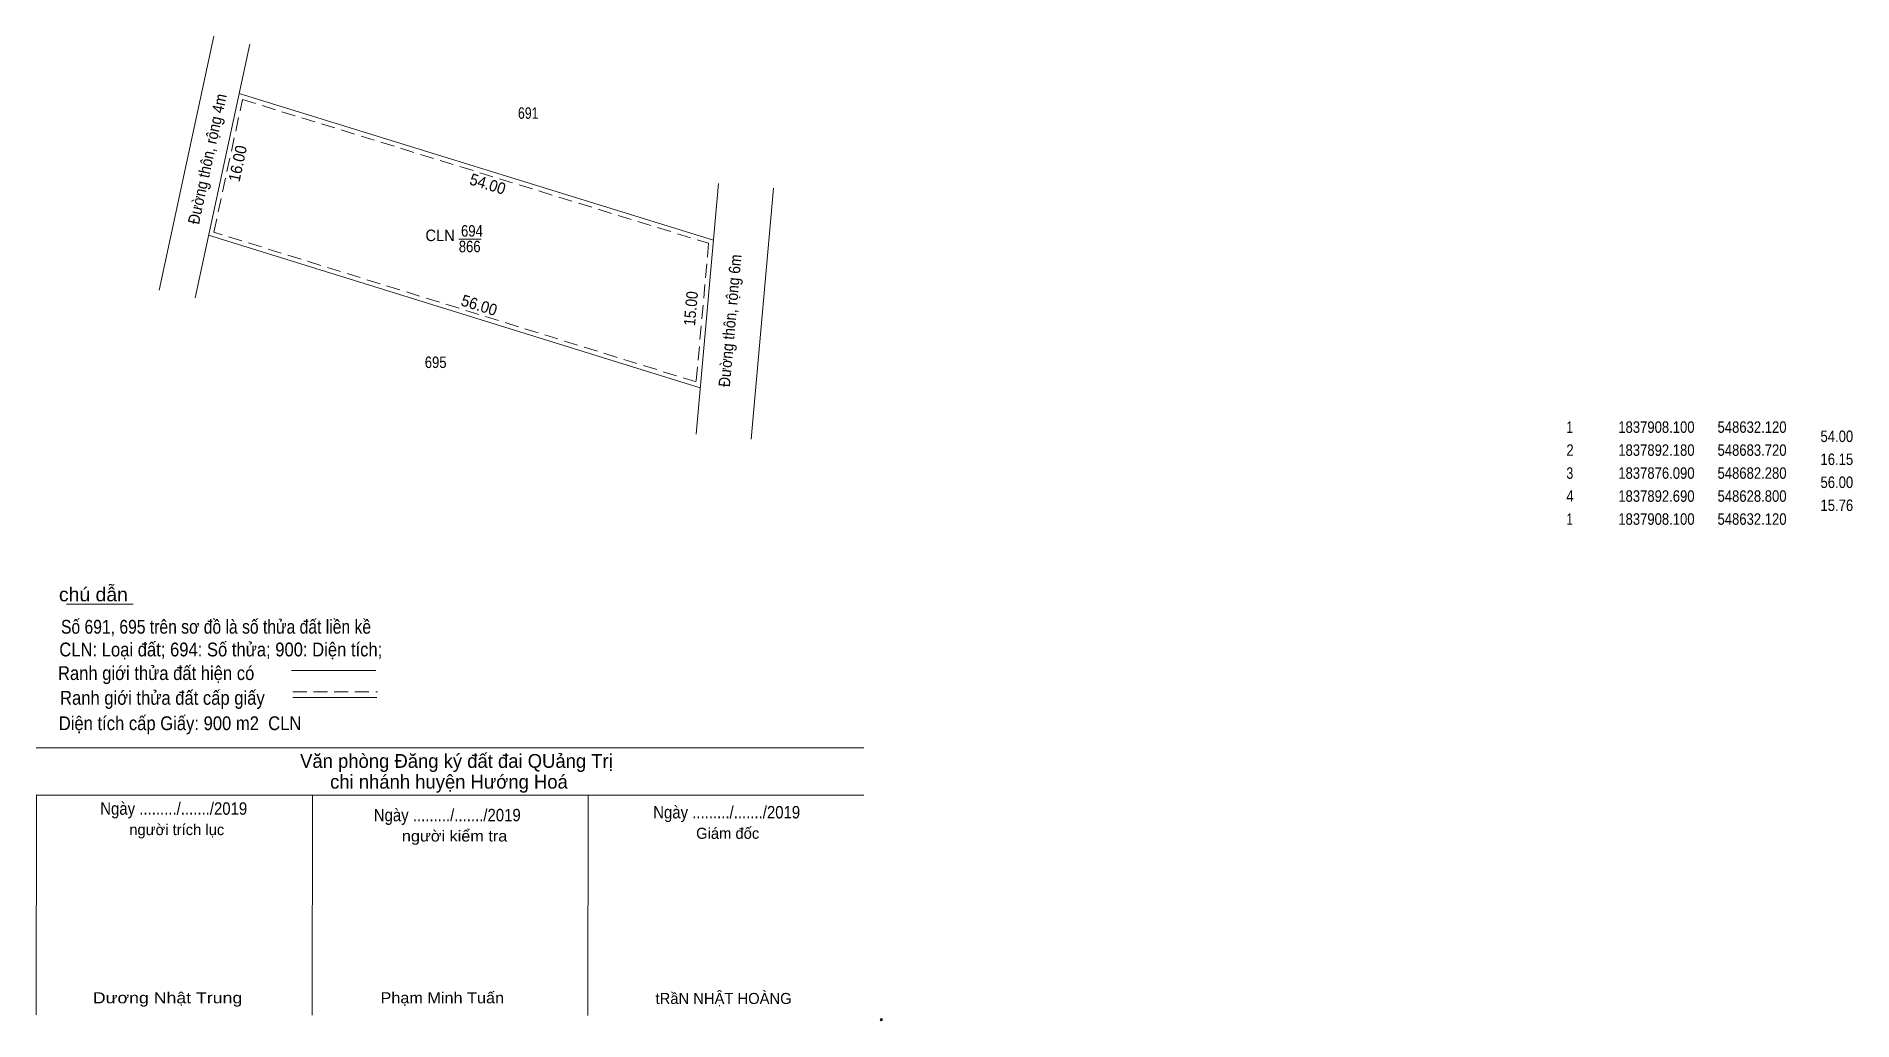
# Model space of a CAD drawing. Header units: metres. Extents: x 548610 to 548808, y 1837807 to 1837914.
import ezdxf
from ezdxf.enums import TextEntityAlignment as Align

# ---------------------------------------------------------------- set-up
doc = ezdxf.new("R2010")
doc.units = ezdxf.units.M
doc.header["$LTSCALE"] = 0.5
doc.header["$PDMODE"] = 32
doc.header["$PDSIZE"] = 0.25
doc.linetypes.add('MEDIUM_DASHED', pattern=[4.5, 3, -1.5])
for name, color, linetype, lineweight in [('1', 7, 'MEDIUM_DASHED', 13), ('10', 7, 'Continuous', 13), ('17', 7, 'Continuous', 13), ('6', 7, 'Continuous', 13), ('63', 7, 'Continuous', 13)]:
    doc.layers.add(name, color=color, linetype=linetype, lineweight=lineweight)

msp = doc.modelspace()

# ---------------------------------------------------------------- linework, layer by layer
at = {"layer": '1'}
msp.add_lwpolyline([(548632.49, 1837907.46), (548683.19, 1837891.82), (548681.84, 1837876.75), (548629.39, 1837893.03)], close=True, dxfattribs=at)
at = {"layer": '10'}
for p, q in [((548683.72, 1837892.18), (548632.12, 1837908.1)), ((548628.8, 1837892.69), (548682.28, 1837876.09))]:
    msp.add_line(p, q, dxfattribs=at)
at = {"layer": '17'}
for p, q in [((548623.42, 1837886.72), (548629.37, 1837914.33)), ((548627.33, 1837885.88), (548633.28, 1837913.49)), ((548681.83, 1837871.05), (548684.27, 1837898.34)), ((548687.81, 1837870.52), (548690.25, 1837897.81)), ((548613.35, 1837852.58), (548620.59, 1837852.58)), ((548610.07, 1837807.91), (548610.09, 1837831.81)), ((548640.07, 1837807.88), (548640.09, 1837831.79)), ((548670.07, 1837807.85), (548670.09, 1837831.77))]:
    msp.add_line(p, q, dxfattribs=at)
at = {"layer": '6'}
for p, q in [((548637.84, 1837845.36), (548646.98, 1837845.36)), ((548637.98, 1837842.42), (548647.12, 1837842.42)), ((548610.07, 1837836.97), (548700.07, 1837836.97)), ((548610.07, 1837836.97), (548700.07, 1837836.97)), ((548610.07, 1837831.81), (548700.07, 1837831.81))]:
    msp.add_line(p, q, dxfattribs=at)
at = {"layer": '6', "linetype": 'MEDIUM_DASHED'}
msp.add_line((548637.98, 1837843.04), (548647.18, 1837843.04), dxfattribs=at)
at = {"layer": '6'}
msp.add_point((548701.97, 1837807.41), dxfattribs=at)
at = {"layer": '63'}
msp.add_line((548656.01, 1837892.27), (548658.47, 1837892.27), dxfattribs=at)

# ---------------------------------------------------------------- texts
at = {"layer": '1'}
for s, width, p in [('CLN', 0.95, (548653.985, 1837892.06)), ('694', 0.85, (548657.45, 1837892.55)), ('866', 0.85, (548657.205, 1837890.85))]:
    msp.add_text(s, height=1.25, dxfattribs=dict(at, width=width)).set_placement(p, align=Align.CENTER)
at = {"layer": '17'}
for s, width, p in [('691', 0.8, (548663.57, 1837905.36)), ('695', 0.85, (548653.505, 1837878.26))]:
    msp.add_text(s, height=1.25, dxfattribs=dict(at, width=width)).set_placement(p, align=Align.CENTER)
at = {"layer": '6'}
for s, width, p in [('chú dẫn', 1.05, (548612.53, 1837852.89)), ('Số 691, 695 trên sơ đồ là số thửa đất liền kề', 0.85, (548612.75, 1837849.37)), ('CLN: Loại đất; 694: Số thửa; 900: Diện tích;', 0.9, (548612.57, 1837846.9)), ('Ranh giới thửa đất hiện có ', 0.9, (548612.42, 1837844.33)), ('Ranh giới thửa đất cấp giấy', 0.9, (548612.65, 1837841.64)), ('Diện tích cấp Giấy: 900 m2  CLN', 0.9, (548612.51, 1837838.88))]:
    msp.add_text(s, height=1.5, dxfattribs=dict(at, width=width)).set_placement(p)
for s, height, p in [(' Văn phòng Đăng ký đất đai QUảng Trị', 1.5, (548655.485, 1837834.78)), ('chi nhánh huyện Hướng Hoá', 1.5, (548654.95, 1837832.52)), ('người trích lục', 1.2, (548625.345, 1837827.46)), ('Giám đốc', 1.2, (548685.265, 1837827.06)), ('tRầN NHẬT HOÀNG', 1.2, (548684.82, 1837809.1))]:
    msp.add_text(s, height=height, dxfattribs=at).set_placement(p, align=Align.CENTER)
for s, height, width, p in [('Ngày ........./......./2019', 1.35, 0.9, (548625.015, 1837829.68)), ('Ngày ........./......./2019', 1.35, 0.9, (548654.765, 1837828.97)), ('Ngày ........./......./2019', 1.35, 0.9, (548685.155, 1837829.28)), ('người kiểm tra', 1.2, 1.1, (548655.56, 1837826.77)), ('Dương Nhật Trung', 1.2, 1.2, (548624.345, 1837809.17)), ('Phạm Minh Tuấn', 1.2, 1.1, (548654.225, 1837809.17))]:
    msp.add_text(s, height=height, dxfattribs=dict(at, width=width)).set_placement(p, align=Align.CENTER)
at = {"layer": '63'}
for s, rotation, width, p in [('Đường thôn, rộng 4m', 77.839, 0.9, (548629.2782, 1837900.8683)), ('16.00', 77.842, 0.95, (548632.5811, 1837900.3684)), ('54.00', 342.854, 0.95, (548658.9807, 1837897.6774)), ('Đường thôn, rộng 6m', 84.891, 0.9, (548686.1407, 1837883.3543)), ('56.00', 342.756, 0.95, (548658.0597, 1837884.4941)), ('15.00', 84.886, 0.9, (548681.8768, 1837884.6743))]:
    msp.add_text(s, height=1.25, rotation=rotation, dxfattribs=dict(at, width=width)).set_placement(p, align=Align.CENTER)
for s, width, p in [(' 1', 0.75, (548776.68, 1837871.21)), ('1837908.100', 0.85, (548786.28, 1837871.21)), ('548632.120', 0.85, (548796.68, 1837871.21)), (' 2', 0.85, (548776.685, 1837868.71)), ('1837892.180', 0.85, (548786.28, 1837868.71)), ('548683.720', 0.85, (548796.68, 1837868.71)), (' 3', 0.8, (548776.675, 1837866.21)), ('1837876.090', 0.85, (548786.28, 1837866.21)), ('548682.280', 0.85, (548796.68, 1837866.21)), (' 4', 0.85, (548776.68, 1837863.71)), ('1837892.690', 0.85, (548786.28, 1837863.71)), ('548628.800', 0.85, (548796.68, 1837863.71)), (' 1', 0.75, (548776.68, 1837861.21)), ('1837908.100', 0.85, (548786.28, 1837861.21)), ('548632.120', 0.85, (548796.68, 1837861.21))]:
    msp.add_text(s, height=1.25, dxfattribs=dict(at, width=width)).set_placement(p, align=Align.CENTER)
at = {"layer": '63', "width": 0.85}
for s, p in [('54.00', (548807.68, 1837870.21)), ('16.15', (548807.68, 1837867.71)), ('56.00', (548807.68, 1837865.21)), ('15.76', (548807.68, 1837862.71))]:
    msp.add_text(s, height=1.25, dxfattribs=at).set_placement(p, align=Align.RIGHT)

doc.saveas('drawing.dxf')
